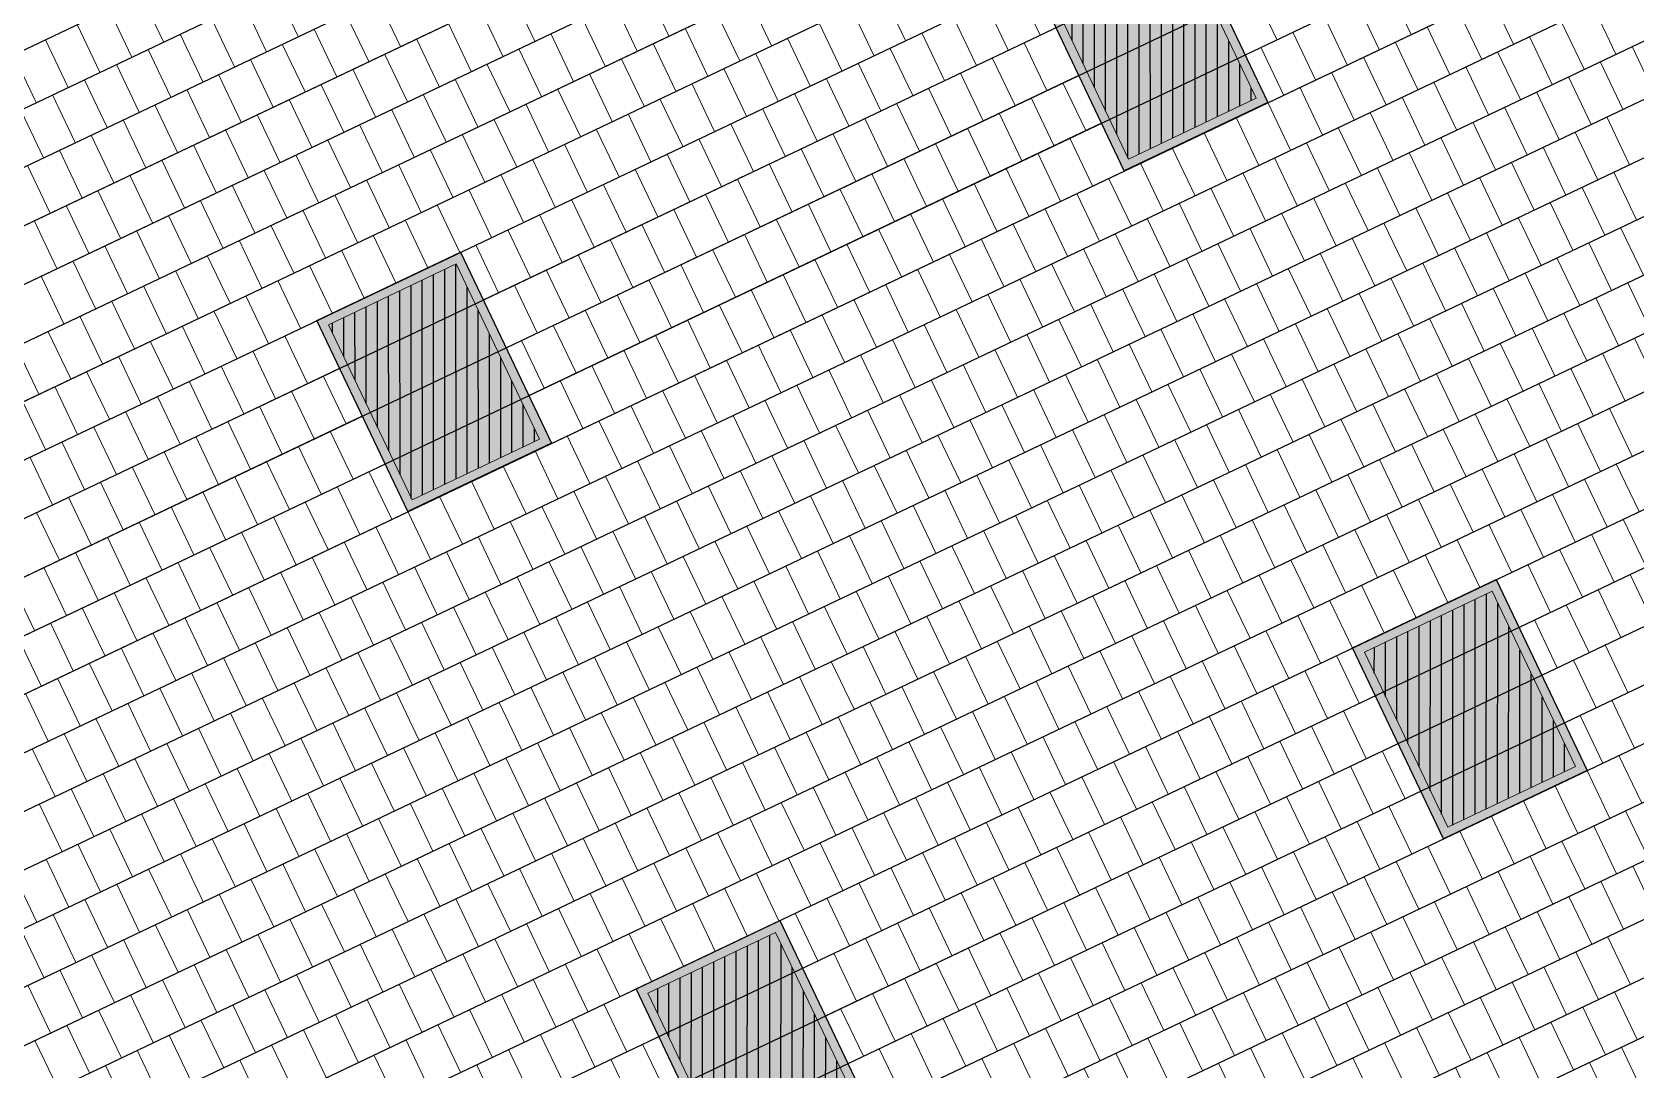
# Model space of a CAD drawing. Header units: metres. Extents: x 679599 to 680028, y 2748524 to 2748840.
# Drawn here: x 679662.43 to 679680.61, y 2748541.03 to 2748552.81 of the extents above; entities that cross this region are included whole.
import ezdxf

# ---------------------------------------------------------------- set-up
doc = ezdxf.new("R2010")
doc.units = ezdxf.units.M
doc.header["$LTSCALE"] = 5
doc.layers.add('00-AUX', color=2, linetype='Continuous', plot=False)
doc.layers.add('00-AUX Tree Pit', color=2, linetype='Continuous', plot=False)
doc.layers.add('02-L-B-Curb', color=11, linetype='Continuous', lineweight=5, plot=False)
doc.layers.add('02-L-Joints-Paviment_07_Precast Concrete Blocks 60X40', color=7, linetype='Continuous', lineweight=5, true_color=0x999999)
doc.layers.add('03-TR-Pavement_07_Precast Concrete Blocks 60X40', color=7, linetype='Continuous', lineweight=5, true_color=0x999999)
doc.layers.add('03-TR-Tree Pit_Green', color=46, linetype='Continuous')
doc.layers.add('03-TR-Tree Pit_White', color=7, linetype='Continuous', true_color=0xfcfcfc)
doc.layers.add('04-BK-Tree Pit', color=6, linetype='Continuous', lineweight=5)

# ---------------------------------------------------------------- blocks, each defined once
blk = doc.blocks.new('ALCORQUE RECTANGULAR')
at = {"layer": '03-TR-Tree Pit_Green', "ltscale": 0.3}
h = blk.add_hatch(dxfattribs=at)
h.set_pattern_fill('ANSI31', color=256, scale=0.04, angle=-45)
h.set_pattern_definition([(360, (-2068898.16958, 3428624.0145), (3e-17, 0.127), [])])
h.paths.add_polyline_path([(679903.391, 2748647.421), (679902.702, 2748648.869), (679904.689, 2748649.814), (679905.377, 2748648.367)])
at = {"layer": '03-TR-Tree Pit_White'}
h = blk.add_hatch(color=256, dxfattribs=at)
h.dxf.hatch_style = 1
h.paths.add_polyline_path([(679903.344, 2748647.288), (679902.569, 2748648.916), (679904.736, 2748649.947), (679905.511, 2748648.319)])
at = {"layer": '02-L-B-Curb'}
blk.add_lwpolyline([(679903.344, 2748647.288), (679902.569, 2748648.916), (679904.736, 2748649.947), (679905.511, 2748648.319)], close=True, dxfattribs=at)
at = {"layer": '02-L-B-Curb', "color": 6}
blk.add_lwpolyline([(679903.391, 2748647.421), (679902.702, 2748648.868), (679904.689, 2748649.814), (679905.378, 2748648.366)], close=True, dxfattribs=at)

msp = doc.modelspace()

# ---------------------------------------------------------------- linework, layer by layer
at = {"layer": '00-AUX'}
for points in [[(679656.259, 2748549.712), (679677.736, 2748559.932)], [(679656.335, 2748549.084), (679678.056, 2748559.42)], [(679656.779, 2748548.629), (679678.376, 2748558.906)], [(679656.855, 2748548.001), (679678.695, 2748558.394)], [(679657.293, 2748547.546), (679679.013, 2748557.882)], [(679657.37, 2748546.918), (679679.333, 2748557.37)], [(679657.81, 2748546.463), (679679.652, 2748556.857)], [(679657.887, 2748545.835), (679679.971, 2748556.344)], [(679658.327, 2748545.381), (679680.29, 2748555.832)], [(679658.404, 2748544.752), (679680.609, 2748555.319)], [(679658.844, 2748544.298), (679680.929, 2748554.807)], [(679658.921, 2748543.67), (679681.248, 2748554.294)], [(679659.362, 2748543.215), (679681.567, 2748553.782)], [(679659.438, 2748542.587), (679681.886, 2748553.269)], [(679659.879, 2748542.132), (679682.205, 2748552.756)], [(679659.955, 2748541.504), (679682.525, 2748552.244)], [(679660.396, 2748541.049), (679682.844, 2748551.731)], [(679660.472, 2748540.421), (679683.163, 2748551.219)], [(679660.913, 2748539.966), (679683.482, 2748550.706)], [(679660.989, 2748539.338), (679683.801, 2748550.194)], [(679661.43, 2748538.883), (679684.121, 2748549.681)], [(679661.507, 2748538.255), (679684.44, 2748549.168)], [(679661.947, 2748537.801), (679684.759, 2748548.656)], [(679662.024, 2748537.172), (679685.078, 2748548.143)], [(679662.464, 2748536.718), (679685.399, 2748547.631)], [(679662.541, 2748536.09), (679685.717, 2748547.118)], [(679662.981, 2748535.635), (679685.916, 2748546.549)], [(679663.058, 2748535.007), (679686.355, 2748546.093)], [(679663.499, 2748534.552), (679686.433, 2748545.466)], [(679663.575, 2748533.924), (679686.872, 2748545.01)], [(679664.016, 2748533.469), (679686.951, 2748544.383)]]:
    msp.add_lwpolyline(points, dxfattribs=at)
at = {"layer": '00-AUX Tree Pit'}
for points in [[(679676.442, 2748552.007), (679674.813, 2748551.232), (679673.782, 2748553.399), (679675.41, 2748554.174)], [(679668.317, 2748548.141), (679666.689, 2748547.366), (679665.657, 2748549.533), (679667.286, 2748550.308)], [(679680.061, 2748544.427), (679678.433, 2748543.652), (679677.402, 2748545.819), (679679.03, 2748546.594)], [(679671.938, 2748540.558), (679670.31, 2748539.783), (679669.279, 2748541.95), (679670.907, 2748542.725)]]:
    msp.add_lwpolyline(points, close=True, dxfattribs=at)
at = {"layer": '02-L-Joints-Paviment_07_Precast Concrete Blocks 60X40'}
for points in [[(679663.92, 2748552.693), (679663.662, 2748553.235)], [(679665.447, 2748552.754), (679665.19, 2748553.296)], [(679666.607, 2748552.642), (679666.35, 2748553.183)], [(679668.129, 2748552.703), (679667.871, 2748553.244)], [(679669.65, 2748552.762), (679669.392, 2748553.304)], [(679670.813, 2748552.651), (679670.555, 2748553.193)], [(679672.334, 2748552.71), (679672.076, 2748553.252)], [(679673.858, 2748552.771), (679673.601, 2748553.313)], [(679676.543, 2748552.72), (679676.285, 2748553.261)], [(679678.064, 2748552.779), (679677.806, 2748553.321)], [(679679.227, 2748552.668), (679678.969, 2748553.21)], [(679663.559, 2748552.521), (679663.301, 2748553.063)], [(679665.086, 2748552.582), (679664.828, 2748553.124)], [(679666.246, 2748552.47), (679665.988, 2748553.012)], [(679667.768, 2748552.531), (679667.51, 2748553.072)], [(679669.289, 2748552.59), (679669.031, 2748553.132)], [(679670.452, 2748552.479), (679670.194, 2748553.021)], [(679671.973, 2748552.538), (679671.715, 2748553.08)], [(679673.497, 2748552.599), (679673.239, 2748553.141)], [(679677.703, 2748552.607), (679677.445, 2748553.149)], [(679678.866, 2748552.496), (679678.608, 2748553.038)], [(679680.387, 2748552.556), (679680.129, 2748553.097)], [(679663.198, 2748552.35), (679662.94, 2748552.891)], [(679664.725, 2748552.41), (679664.467, 2748552.952)], [(679665.885, 2748552.298), (679665.627, 2748552.84)], [(679667.406, 2748552.359), (679667.149, 2748552.901)], [(679668.928, 2748552.418), (679668.67, 2748552.96)], [(679670.091, 2748552.307), (679669.833, 2748552.849)], [(679671.612, 2748552.367), (679671.354, 2748552.908)], [(679673.136, 2748552.427), (679672.878, 2748552.969)], [(679676.98, 2748552.263), (679676.723, 2748552.805)], [(679677.342, 2748552.435), (679677.084, 2748552.977)], [(679678.505, 2748552.324), (679678.247, 2748552.866)], [(679680.026, 2748552.384), (679679.768, 2748552.925)], [(679662.837, 2748552.178), (679662.579, 2748552.719)], [(679664.364, 2748552.239), (679664.106, 2748552.78)], [(679665.524, 2748552.126), (679665.266, 2748552.668)], [(679667.045, 2748552.187), (679666.787, 2748552.729)], [(679668.566, 2748552.246), (679668.309, 2748552.788)], [(679669.729, 2748552.135), (679669.472, 2748552.677)], [(679671.251, 2748552.195), (679670.993, 2748552.737)], [(679672.414, 2748552.084), (679672.156, 2748552.626)], [(679672.775, 2748552.256), (679672.517, 2748552.797)], [(679673.935, 2748552.143), (679673.677, 2748552.685)], [(679676.619, 2748552.092), (679676.361, 2748552.633)], [(679678.143, 2748552.152), (679677.886, 2748552.694)], [(679679.665, 2748552.212), (679679.407, 2748552.754)], [(679680.828, 2748552.101), (679680.57, 2748552.643)], [(679662.476, 2748552.006), (679662.218, 2748552.548)], [(679664.003, 2748552.067), (679663.745, 2748552.608)], [(679665.163, 2748551.954), (679664.905, 2748552.496)], [(679666.684, 2748552.015), (679666.426, 2748552.557)], [(679667.844, 2748551.903), (679667.586, 2748552.444)], [(679668.205, 2748552.074), (679667.947, 2748552.616)], [(679669.368, 2748551.963), (679669.11, 2748552.505)], [(679670.89, 2748552.023), (679670.632, 2748552.565)], [(679672.053, 2748551.912), (679671.795, 2748552.454)], [(679673.574, 2748551.971), (679673.316, 2748552.513)], [(679677.782, 2748551.981), (679677.524, 2748552.522)], [(679679.304, 2748552.04), (679679.046, 2748552.582)], [(679680.467, 2748551.929), (679680.209, 2748552.471)], [(679663.28, 2748551.723), (679663.022, 2748552.265)], [(679663.641, 2748551.895), (679663.384, 2748552.437)], [(679664.801, 2748551.782), (679664.544, 2748552.324)], [(679666.323, 2748551.843), (679666.065, 2748552.385)], [(679667.483, 2748551.731), (679667.225, 2748552.272)], [(679669.007, 2748551.792), (679668.749, 2748552.333)], [(679670.528, 2748551.851), (679670.271, 2748552.393)], [(679671.691, 2748551.74), (679671.434, 2748552.282)], [(679673.213, 2748551.799), (679672.955, 2748552.341)], [(679677.421, 2748551.809), (679677.163, 2748552.35)], [(679678.942, 2748551.868), (679678.685, 2748552.41)], [(679680.105, 2748551.757), (679679.848, 2748552.299)], [(679662.919, 2748551.551), (679662.661, 2748552.093)], [(679664.44, 2748551.61), (679664.182, 2748552.152)], [(679665.962, 2748551.671), (679665.704, 2748552.213)], [(679667.122, 2748551.559), (679666.864, 2748552.101)], [(679668.646, 2748551.62), (679668.388, 2748552.161)], [(679670.167, 2748551.679), (679669.909, 2748552.221)], [(679671.33, 2748551.568), (679671.072, 2748552.11)], [(679672.851, 2748551.628), (679672.594, 2748552.169)], [(679674.376, 2748551.688), (679674.118, 2748552.23)], [(679677.06, 2748551.637), (679676.802, 2748552.179)], [(679678.581, 2748551.696), (679678.323, 2748552.238)], [(679679.744, 2748551.585), (679679.486, 2748552.127)], [(679662.558, 2748551.379), (679662.3, 2748551.921)], [(679664.079, 2748551.439), (679663.821, 2748551.98)], [(679665.6, 2748551.499), (679665.343, 2748552.041)], [(679666.76, 2748551.387), (679666.503, 2748551.929)], [(679668.285, 2748551.448), (679668.027, 2748551.99)], [(679669.806, 2748551.507), (679669.548, 2748552.049)], [(679670.969, 2748551.396), (679670.711, 2748551.938)], [(679672.49, 2748551.456), (679672.232, 2748551.997)], [(679674.014, 2748551.517), (679673.757, 2748552.058)], [(679676.699, 2748551.465), (679676.441, 2748552.007)], [(679677.859, 2748551.352), (679677.601, 2748551.894)], [(679678.22, 2748551.524), (679677.962, 2748552.066)], [(679679.383, 2748551.413), (679679.125, 2748551.955)], [(679663.718, 2748551.267), (679663.46, 2748551.808)], [(679665.239, 2748551.328), (679664.981, 2748551.869)], [(679666.399, 2748551.215), (679666.141, 2748551.757)], [(679667.924, 2748551.276), (679667.666, 2748551.818)], [(679669.445, 2748551.335), (679669.187, 2748551.877)], [(679670.608, 2748551.224), (679670.35, 2748551.766)], [(679672.129, 2748551.284), (679671.871, 2748551.826)], [(679673.292, 2748551.173), (679673.034, 2748551.715)], [(679673.653, 2748551.345), (679673.395, 2748551.886)], [(679676.338, 2748551.293), (679676.08, 2748551.835)], [(679677.498, 2748551.181), (679677.24, 2748551.722)], [(679679.022, 2748551.241), (679678.764, 2748551.783)], [(679680.543, 2748551.301), (679680.285, 2748551.843)], [(679663.357, 2748551.095), (679663.099, 2748551.637)], [(679664.878, 2748551.156), (679664.62, 2748551.697)], [(679666.038, 2748551.043), (679665.78, 2748551.585)], [(679667.562, 2748551.104), (679667.305, 2748551.646)], [(679668.722, 2748550.992), (679668.465, 2748551.533)], [(679669.084, 2748551.163), (679668.826, 2748551.705)], [(679670.247, 2748551.052), (679669.989, 2748551.594)], [(679671.768, 2748551.112), (679671.51, 2748551.654)], [(679672.931, 2748551.001), (679672.673, 2748551.543)], [(679674.452, 2748551.06), (679674.194, 2748551.602)], [(679675.976, 2748551.121), (679675.719, 2748551.663)], [(679677.136, 2748551.009), (679676.879, 2748551.55)], [(679678.661, 2748551.07), (679678.403, 2748551.611)], [(679680.182, 2748551.129), (679679.924, 2748551.671)], [(679662.995, 2748550.923), (679662.738, 2748551.465)], [(679664.156, 2748550.812), (679663.898, 2748551.354)], [(679664.517, 2748550.984), (679664.259, 2748551.526)], [(679665.677, 2748550.871), (679665.419, 2748551.413)], [(679667.201, 2748550.932), (679666.943, 2748551.474)], [(679668.361, 2748550.82), (679668.103, 2748551.362)], [(679669.885, 2748550.881), (679669.628, 2748551.422)], [(679671.407, 2748550.94), (679671.149, 2748551.482)], [(679672.57, 2748550.829), (679672.312, 2748551.371)], [(679674.091, 2748550.888), (679673.833, 2748551.43)], [(679675.615, 2748550.949), (679675.357, 2748551.491)], [(679676.775, 2748550.837), (679676.517, 2748551.379)], [(679678.299, 2748550.898), (679678.042, 2748551.439)], [(679679.821, 2748550.957), (679679.563, 2748551.499)], [(679662.634, 2748550.751), (679662.376, 2748551.293)], [(679663.794, 2748550.64), (679663.537, 2748551.182)], [(679665.316, 2748550.699), (679665.058, 2748551.241)], [(679666.84, 2748550.76), (679666.582, 2748551.302)], [(679668, 2748550.648), (679667.742, 2748551.19)], [(679669.524, 2748550.709), (679669.266, 2748551.25)], [(679671.045, 2748550.768), (679670.788, 2748551.31)], [(679672.208, 2748550.657), (679671.951, 2748551.199)], [(679673.73, 2748550.717), (679673.472, 2748551.258)], [(679675.254, 2748550.777), (679674.996, 2748551.319)], [(679676.414, 2748550.665), (679676.156, 2748551.207)], [(679677.938, 2748550.726), (679677.68, 2748551.268)], [(679679.459, 2748550.785), (679679.202, 2748551.327)], [(679680.622, 2748550.674), (679680.365, 2748551.216)], [(679663.433, 2748550.468), (679663.175, 2748551.01)], [(679664.955, 2748550.528), (679664.697, 2748551.069)], [(679666.479, 2748550.588), (679666.221, 2748551.13)], [(679667.639, 2748550.476), (679667.381, 2748551.018)], [(679669.163, 2748550.537), (679668.905, 2748551.079)], [(679670.684, 2748550.596), (679670.426, 2748551.138)], [(679671.847, 2748550.485), (679671.589, 2748551.027)], [(679673.369, 2748550.545), (679673.111, 2748551.086)], [(679674.893, 2748550.606), (679674.635, 2748551.147)], [(679676.053, 2748550.493), (679675.795, 2748551.035)], [(679677.577, 2748550.554), (679677.319, 2748551.096)], [(679679.098, 2748550.613), (679678.84, 2748551.155)], [(679680.261, 2748550.502), (679680.003, 2748551.044)], [(679663.072, 2748550.296), (679662.814, 2748550.838)], [(679664.593, 2748550.356), (679664.336, 2748550.897)], [(679666.118, 2748550.417), (679665.86, 2748550.958)], [(679667.278, 2748550.304), (679667.02, 2748550.846)], [(679668.802, 2748550.365), (679668.544, 2748550.907)], [(679670.323, 2748550.424), (679670.065, 2748550.966)], [(679671.486, 2748550.313), (679671.228, 2748550.855)], [(679673.007, 2748550.373), (679672.75, 2748550.915)], [(679674.17, 2748550.262), (679673.913, 2748550.804)], [(679674.532, 2748550.434), (679674.274, 2748550.975)], [(679675.692, 2748550.321), (679675.434, 2748550.863)], [(679677.216, 2748550.382), (679676.958, 2748550.924)], [(679678.376, 2748550.27), (679678.118, 2748550.811)], [(679678.737, 2748550.441), (679678.479, 2748550.983)], [(679679.9, 2748550.33), (679679.642, 2748550.872)], [(679662.711, 2748550.124), (679662.453, 2748550.666)], [(679664.232, 2748550.184), (679663.974, 2748550.726)], [(679665.756, 2748550.245), (679665.499, 2748550.786)], [(679666.916, 2748550.132), (679666.659, 2748550.674)], [(679668.441, 2748550.193), (679668.183, 2748550.735)], [(679669.601, 2748550.081), (679669.343, 2748550.622)], [(679669.962, 2748550.252), (679669.704, 2748550.794)], [(679671.125, 2748550.141), (679670.867, 2748550.683)], [(679672.646, 2748550.201), (679672.388, 2748550.743)], [(679673.809, 2748550.09), (679673.551, 2748550.632)], [(679675.33, 2748550.149), (679675.073, 2748550.691)], [(679676.855, 2748550.21), (679676.597, 2748550.752)], [(679678.015, 2748550.098), (679677.757, 2748550.639)], [(679679.539, 2748550.159), (679679.281, 2748550.7)], [(679663.871, 2748550.012), (679663.613, 2748550.554)], [(679665.034, 2748549.901), (679664.776, 2748550.443)], [(679665.395, 2748550.073), (679665.137, 2748550.615)], [(679666.555, 2748549.96), (679666.297, 2748550.502)], [(679668.079, 2748550.021), (679667.822, 2748550.563)], [(679669.239, 2748549.909), (679668.982, 2748550.451)], [(679670.764, 2748549.97), (679670.506, 2748550.511)], [(679672.285, 2748550.029), (679672.027, 2748550.571)], [(679673.448, 2748549.918), (679673.19, 2748550.46)], [(679674.969, 2748549.977), (679674.711, 2748550.519)], [(679676.493, 2748550.038), (679676.236, 2748550.58)], [(679677.653, 2748549.926), (679677.396, 2748550.468)], [(679679.178, 2748549.987), (679678.92, 2748550.528)], [(679680.699, 2748550.046), (679680.441, 2748550.588)], [(679663.51, 2748549.84), (679663.252, 2748550.382)], [(679664.673, 2748549.729), (679664.415, 2748550.271)], [(679666.194, 2748549.788), (679665.936, 2748550.33)], [(679667.718, 2748549.849), (679667.46, 2748550.391)], [(679668.878, 2748549.737), (679668.62, 2748550.279)], [(679670.403, 2748549.798), (679670.145, 2748550.34)], [(679671.924, 2748549.857), (679671.666, 2748550.399)], [(679673.087, 2748549.746), (679672.829, 2748550.288)], [(679674.608, 2748549.806), (679674.35, 2748550.347)], [(679676.132, 2748549.866), (679675.874, 2748550.408)], [(679677.292, 2748549.754), (679677.034, 2748550.296)], [(679678.817, 2748549.815), (679678.559, 2748550.357)], [(679680.338, 2748549.874), (679680.08, 2748550.416)], [(679663.149, 2748549.668), (679662.891, 2748550.21)], [(679664.312, 2748549.557), (679664.054, 2748550.099)], [(679665.833, 2748549.617), (679665.575, 2748550.158)], [(679668.517, 2748549.565), (679668.259, 2748550.107)], [(679670.041, 2748549.626), (679669.784, 2748550.168)], [(679671.563, 2748549.685), (679671.305, 2748550.227)], [(679672.726, 2748549.574), (679672.468, 2748550.116)], [(679674.247, 2748549.634), (679673.989, 2748550.175)], [(679675.771, 2748549.695), (679675.513, 2748550.236)], [(679676.931, 2748549.582), (679676.673, 2748550.124)], [(679678.455, 2748549.643), (679678.198, 2748550.185)], [(679679.977, 2748549.702), (679679.719, 2748550.244)], [(679662.787, 2748549.496), (679662.53, 2748550.038)], [(679663.95, 2748549.385), (679663.693, 2748549.927)], [(679665.472, 2748549.445), (679665.214, 2748549.986)], [(679668.156, 2748549.393), (679667.898, 2748549.935)], [(679669.68, 2748549.454), (679669.422, 2748549.996)], [(679671.201, 2748549.513), (679670.944, 2748550.055)], [(679672.364, 2748549.402), (679672.107, 2748549.944)], [(679673.886, 2748549.462), (679673.628, 2748550.004)], [(679675.41, 2748549.523), (679675.152, 2748550.064)], [(679676.57, 2748549.41), (679676.312, 2748549.952)], [(679678.094, 2748549.471), (679677.836, 2748550.013)], [(679679.254, 2748549.359), (679678.996, 2748549.9)], [(679679.615, 2748549.53), (679679.358, 2748550.072)], [(679680.778, 2748549.419), (679680.521, 2748549.961)], [(679663.589, 2748549.213), (679663.331, 2748549.755)], [(679665.11, 2748549.273), (679664.853, 2748549.815)], [(679669.319, 2748549.282), (679669.061, 2748549.824)], [(679670.479, 2748549.17), (679670.221, 2748549.711)], [(679670.84, 2748549.342), (679670.582, 2748549.883)], [(679672.003, 2748549.231), (679671.745, 2748549.772)], [(679673.524, 2748549.29), (679673.267, 2748549.832)], [(679674.687, 2748549.179), (679674.43, 2748549.721)], [(679675.049, 2748549.351), (679674.791, 2748549.893)], [(679676.209, 2748549.238), (679675.951, 2748549.78)], [(679677.733, 2748549.299), (679677.475, 2748549.841)], [(679678.893, 2748549.187), (679678.635, 2748549.729)], [(679680.417, 2748549.248), (679680.159, 2748549.789)], [(679663.228, 2748549.042), (679662.97, 2748549.583)], [(679664.749, 2748549.101), (679664.491, 2748549.643)], [(679668.958, 2748549.11), (679668.7, 2748549.652)], [(679670.118, 2748548.998), (679669.86, 2748549.54)], [(679671.642, 2748549.059), (679671.384, 2748549.6)], [(679673.163, 2748549.118), (679672.905, 2748549.66)], [(679674.326, 2748549.007), (679674.068, 2748549.549)], [(679675.848, 2748549.066), (679675.59, 2748549.608)], [(679677.372, 2748549.127), (679677.114, 2748549.669)], [(679678.532, 2748549.015), (679678.274, 2748549.557)], [(679680.056, 2748549.076), (679679.798, 2748549.617)], [(679662.867, 2748548.87), (679662.609, 2748549.411)], [(679664.388, 2748548.929), (679664.13, 2748549.471)], [(679665.551, 2748548.818), (679665.293, 2748549.36)], [(679668.597, 2748548.938), (679668.339, 2748549.48)], [(679669.757, 2748548.826), (679669.499, 2748549.368)], [(679671.281, 2748548.887), (679671.023, 2748549.429)], [(679672.802, 2748548.946), (679672.544, 2748549.488)], [(679673.965, 2748548.835), (679673.707, 2748549.377)], [(679675.486, 2748548.895), (679675.229, 2748549.436)], [(679677.011, 2748548.955), (679676.753, 2748549.497)], [(679678.171, 2748548.843), (679677.913, 2748549.385)], [(679679.695, 2748548.904), (679679.437, 2748549.446)], [(679662.506, 2748548.698), (679662.248, 2748549.24)], [(679664.027, 2748548.757), (679663.769, 2748549.299)], [(679665.19, 2748548.646), (679664.932, 2748549.188)], [(679668.235, 2748548.766), (679667.978, 2748549.308)], [(679669.395, 2748548.654), (679669.138, 2748549.196)], [(679670.92, 2748548.715), (679670.662, 2748549.257)], [(679672.441, 2748548.774), (679672.183, 2748549.316)], [(679673.604, 2748548.663), (679673.346, 2748549.205)], [(679675.125, 2748548.723), (679674.867, 2748549.264)], [(679676.649, 2748548.784), (679676.392, 2748549.325)], [(679677.809, 2748548.671), (679677.552, 2748549.213)], [(679679.334, 2748548.732), (679679.076, 2748549.274)], [(679680.855, 2748548.791), (679680.597, 2748549.333)], [(679663.666, 2748548.585), (679663.408, 2748549.127)], [(679664.829, 2748548.474), (679664.571, 2748549.016)], [(679669.034, 2748548.482), (679668.776, 2748549.024)], [(679670.558, 2748548.543), (679670.301, 2748549.085)], [(679672.08, 2748548.602), (679671.822, 2748549.144)], [(679673.243, 2748548.491), (679672.985, 2748549.033)], [(679674.764, 2748548.551), (679674.506, 2748549.093)], [(679676.288, 2748548.612), (679676.03, 2748549.153)], [(679677.448, 2748548.499), (679677.19, 2748549.041)], [(679678.972, 2748548.56), (679678.715, 2748549.102)], [(679680.132, 2748548.448), (679679.875, 2748548.989)], [(679680.494, 2748548.619), (679680.236, 2748549.161)], [(679663.305, 2748548.413), (679663.047, 2748548.955)], [(679664.468, 2748548.302), (679664.21, 2748548.844)], [(679665.989, 2748548.362), (679665.731, 2748548.904)], [(679668.673, 2748548.31), (679668.415, 2748548.852)], [(679670.197, 2748548.371), (679669.939, 2748548.913)], [(679671.719, 2748548.431), (679671.461, 2748548.972)], [(679672.882, 2748548.32), (679672.624, 2748548.861)], [(679674.403, 2748548.379), (679674.145, 2748548.921)], [(679675.566, 2748548.268), (679675.308, 2748548.81)], [(679675.927, 2748548.44), (679675.669, 2748548.982)], [(679677.087, 2748548.327), (679676.829, 2748548.869)], [(679678.611, 2748548.388), (679678.353, 2748548.93)], [(679679.771, 2748548.276), (679679.513, 2748548.818)], [(679662.943, 2748548.242), (679662.686, 2748548.783)], [(679664.106, 2748548.131), (679663.849, 2748548.672)], [(679665.628, 2748548.19), (679665.37, 2748548.732)], [(679669.836, 2748548.199), (679669.578, 2748548.741)], [(679670.996, 2748548.087), (679670.738, 2748548.629)], [(679671.357, 2748548.259), (679671.1, 2748548.8)], [(679672.52, 2748548.148), (679672.263, 2748548.689)], [(679674.042, 2748548.207), (679673.784, 2748548.749)], [(679675.205, 2748548.096), (679674.947, 2748548.638)], [(679676.726, 2748548.155), (679676.468, 2748548.697)], [(679678.25, 2748548.216), (679677.992, 2748548.758)], [(679679.41, 2748548.104), (679679.152, 2748548.646)], [(679662.582, 2748548.07), (679662.324, 2748548.611)], [(679663.745, 2748547.959), (679663.487, 2748548.5)], [(679665.266, 2748548.018), (679665.009, 2748548.56)], [(679669.475, 2748548.027), (679669.217, 2748548.569)], [(679670.635, 2748547.915), (679670.377, 2748548.457)], [(679672.159, 2748547.976), (679671.901, 2748548.518)], [(679673.68, 2748548.035), (679673.423, 2748548.577)], [(679674.843, 2748547.924), (679674.586, 2748548.466)], [(679676.365, 2748547.984), (679676.107, 2748548.525)], [(679677.889, 2748548.044), (679677.631, 2748548.586)], [(679679.049, 2748547.932), (679678.791, 2748548.474)], [(679680.573, 2748547.993), (679680.315, 2748548.535)], [(679663.384, 2748547.787), (679663.126, 2748548.329)], [(679664.905, 2748547.846), (679664.647, 2748548.388)], [(679666.068, 2748547.735), (679665.81, 2748548.277)], [(679669.114, 2748547.855), (679668.856, 2748548.397)], [(679670.274, 2748547.743), (679670.016, 2748548.285)], [(679671.798, 2748547.804), (679671.54, 2748548.346)], [(679673.319, 2748547.863), (679673.061, 2748548.405)], [(679674.482, 2748547.752), (679674.224, 2748548.294)], [(679676.003, 2748547.812), (679675.746, 2748548.353)], [(679677.528, 2748547.873), (679677.27, 2748548.414)], [(679678.688, 2748547.76), (679678.43, 2748548.302)], [(679680.212, 2748547.821), (679679.954, 2748548.363)], [(679663.023, 2748547.615), (679662.765, 2748548.157)], [(679664.544, 2748547.674), (679664.286, 2748548.216)], [(679665.707, 2748547.563), (679665.449, 2748548.105)], [(679668.753, 2748547.684), (679668.495, 2748548.225)], [(679669.913, 2748547.571), (679669.655, 2748548.113)], [(679671.437, 2748547.632), (679671.179, 2748548.174)], [(679672.958, 2748547.691), (679672.7, 2748548.233)], [(679674.121, 2748547.58), (679673.863, 2748548.122)], [(679675.642, 2748547.64), (679675.384, 2748548.182)], [(679677.167, 2748547.701), (679676.909, 2748548.242)], [(679678.327, 2748547.588), (679678.069, 2748548.13)], [(679679.851, 2748547.649), (679679.593, 2748548.191)], [(679662.662, 2748547.443), (679662.404, 2748547.985)], [(679664.183, 2748547.502), (679663.925, 2748548.044)], [(679665.346, 2748547.391), (679665.088, 2748547.933)], [(679668.391, 2748547.512), (679668.134, 2748548.054)], [(679669.551, 2748547.399), (679669.294, 2748547.941)], [(679671.076, 2748547.46), (679670.818, 2748548.002)], [(679672.597, 2748547.52), (679672.339, 2748548.061)], [(679673.76, 2748547.409), (679673.502, 2748547.95)], [(679675.281, 2748547.468), (679675.023, 2748548.01)], [(679676.444, 2748547.357), (679676.186, 2748547.899)], [(679676.805, 2748547.529), (679676.547, 2748548.071)], [(679677.965, 2748547.416), (679677.708, 2748547.958)], [(679679.49, 2748547.477), (679679.232, 2748548.019)], [(679680.65, 2748547.365), (679680.392, 2748547.907)], [(679663.822, 2748547.331), (679663.564, 2748547.872)], [(679664.985, 2748547.22), (679664.727, 2748547.761)], [(679666.506, 2748547.279), (679666.248, 2748547.821)], [(679668.03, 2748547.34), (679667.772, 2748547.882)], [(679669.19, 2748547.227), (679668.932, 2748547.769)], [(679670.714, 2748547.288), (679670.457, 2748547.83)], [(679671.874, 2748547.176), (679671.617, 2748547.718)], [(679672.236, 2748547.348), (679671.978, 2748547.889)], [(679673.399, 2748547.237), (679673.141, 2748547.778)], [(679674.92, 2748547.296), (679674.662, 2748547.838)], [(679676.083, 2748547.185), (679675.825, 2748547.727)], [(679677.604, 2748547.244), (679677.346, 2748547.786)], [(679679.128, 2748547.305), (679678.871, 2748547.847)], [(679680.288, 2748547.193), (679680.031, 2748547.735)], [(679663.46, 2748547.159), (679663.203, 2748547.701)], [(679664.623, 2748547.048), (679664.366, 2748547.589)], [(679666.145, 2748547.107), (679665.887, 2748547.649)], [(679667.308, 2748546.996), (679667.05, 2748547.538)], [(679667.669, 2748547.168), (679667.411, 2748547.71)], [(679668.829, 2748547.056), (679668.571, 2748547.597)], [(679670.353, 2748547.116), (679670.095, 2748547.658)], [(679671.513, 2748547.004), (679671.255, 2748547.546)], [(679673.037, 2748547.065), (679672.78, 2748547.607)], [(679674.559, 2748547.124), (679674.301, 2748547.666)], [(679675.722, 2748547.013), (679675.464, 2748547.555)], [(679677.243, 2748547.073), (679676.985, 2748547.614)], [(679678.767, 2748547.133), (679678.509, 2748547.675)], [(679679.927, 2748547.021), (679679.669, 2748547.563)], [(679662.738, 2748546.815), (679662.48, 2748547.357)], [(679663.099, 2748546.987), (679662.841, 2748547.529)], [(679664.262, 2748546.876), (679664.004, 2748547.418)], [(679665.784, 2748546.935), (679665.526, 2748547.477)], [(679666.947, 2748546.824), (679666.689, 2748547.366)], [(679668.468, 2748546.884), (679668.21, 2748547.425)], [(679669.992, 2748546.945), (679669.734, 2748547.486)], [(679671.152, 2748546.832), (679670.894, 2748547.374)], [(679672.676, 2748546.893), (679672.418, 2748547.435)], [(679674.198, 2748546.952), (679673.94, 2748547.494)], [(679675.361, 2748546.841), (679675.103, 2748547.383)], [(679676.882, 2748546.901), (679676.624, 2748547.443)], [(679678.406, 2748546.962), (679678.148, 2748547.503)], [(679679.566, 2748546.849), (679679.308, 2748547.391)], [(679663.901, 2748546.704), (679663.643, 2748547.246)], [(679665.422, 2748546.763), (679665.165, 2748547.305)], [(679666.585, 2748546.652), (679666.328, 2748547.194)], [(679668.107, 2748546.712), (679667.849, 2748547.254)], [(679669.631, 2748546.773), (679669.373, 2748547.314)], [(679670.791, 2748546.66), (679670.533, 2748547.202)], [(679672.315, 2748546.721), (679672.057, 2748547.263)], [(679673.836, 2748546.78), (679673.579, 2748547.322)], [(679674.999, 2748546.669), (679674.742, 2748547.211)], [(679676.521, 2748546.729), (679676.263, 2748547.271)], [(679678.045, 2748546.79), (679677.787, 2748547.331)], [(679679.205, 2748546.677), (679678.947, 2748547.219)], [(679680.729, 2748546.738), (679680.471, 2748547.28)], [(679663.54, 2748546.532), (679663.282, 2748547.074)], [(679665.061, 2748546.591), (679664.803, 2748547.133)], [(679666.224, 2748546.48), (679665.966, 2748547.022)], [(679667.745, 2748546.54), (679667.488, 2748547.082)], [(679669.27, 2748546.601), (679669.012, 2748547.143)], [(679670.43, 2748546.488), (679670.172, 2748547.03)], [(679671.954, 2748546.549), (679671.696, 2748547.091)], [(679673.475, 2748546.609), (679673.217, 2748547.15)], [(679674.638, 2748546.498), (679674.38, 2748547.039)], [(679676.159, 2748546.557), (679675.902, 2748547.099)], [(679677.322, 2748546.446), (679677.065, 2748546.988)], [(679677.684, 2748546.618), (679677.426, 2748547.16)], [(679678.844, 2748546.505), (679678.586, 2748547.047)], [(679680.368, 2748546.566), (679680.11, 2748547.108)], [(679663.179, 2748546.36), (679662.921, 2748546.902)], [(679664.7, 2748546.42), (679664.442, 2748546.961)], [(679665.863, 2748546.309), (679665.605, 2748546.85)], [(679667.384, 2748546.368), (679667.126, 2748546.91)], [(679668.908, 2748546.429), (679668.651, 2748546.971)], [(679670.068, 2748546.316), (679669.811, 2748546.858)], [(679671.593, 2748546.377), (679671.335, 2748546.919)], [(679672.753, 2748546.265), (679672.495, 2748546.807)], [(679673.114, 2748546.437), (679672.856, 2748546.978)], [(679674.277, 2748546.326), (679674.019, 2748546.867)], [(679675.798, 2748546.385), (679675.54, 2748546.927)], [(679676.961, 2748546.274), (679676.703, 2748546.816)], [(679678.482, 2748546.333), (679678.225, 2748546.875)], [(679680.007, 2748546.394), (679679.749, 2748546.936)], [(679662.818, 2748546.188), (679662.56, 2748546.73)], [(679664.339, 2748546.248), (679664.081, 2748546.79)], [(679665.502, 2748546.137), (679665.244, 2748546.679)], [(679667.023, 2748546.196), (679666.765, 2748546.738)], [(679668.186, 2748546.085), (679667.928, 2748546.627)], [(679668.547, 2748546.257), (679668.289, 2748546.799)], [(679669.707, 2748546.145), (679669.449, 2748546.686)], [(679671.232, 2748546.205), (679670.974, 2748546.747)], [(679672.392, 2748546.093), (679672.134, 2748546.635)], [(679673.916, 2748546.154), (679673.658, 2748546.696)], [(679675.437, 2748546.213), (679675.179, 2748546.755)], [(679676.6, 2748546.102), (679676.342, 2748546.644)], [(679678.121, 2748546.162), (679677.863, 2748546.703)], [(679679.646, 2748546.222), (679679.388, 2748546.764)], [(679680.806, 2748546.11), (679680.548, 2748546.652)], [(679662.456, 2748546.016), (679662.199, 2748546.558)], [(679663.616, 2748545.904), (679663.359, 2748546.446)], [(679663.978, 2748546.076), (679663.72, 2748546.618)], [(679665.141, 2748545.965), (679664.883, 2748546.507)], [(679666.662, 2748546.024), (679666.404, 2748546.566)], [(679667.825, 2748545.913), (679667.567, 2748546.455)], [(679669.346, 2748545.973), (679669.088, 2748546.514)], [(679670.87, 2748546.034), (679670.613, 2748546.575)], [(679672.03, 2748545.921), (679671.773, 2748546.463)], [(679673.555, 2748545.982), (679673.297, 2748546.524)], [(679675.076, 2748546.041), (679674.818, 2748546.583)], [(679676.239, 2748545.93), (679675.981, 2748546.472)], [(679677.76, 2748545.99), (679677.502, 2748546.532)], [(679680.444, 2748545.938), (679680.187, 2748546.48)], [(679663.255, 2748545.732), (679662.997, 2748546.274)], [(679664.779, 2748545.793), (679664.522, 2748546.335)], [(679666.301, 2748545.852), (679666.043, 2748546.394)], [(679667.464, 2748545.741), (679667.206, 2748546.283)], [(679668.985, 2748545.801), (679668.727, 2748546.343)], [(679670.509, 2748545.862), (679670.251, 2748546.403)], [(679671.669, 2748545.749), (679671.411, 2748546.291)], [(679673.193, 2748545.81), (679672.936, 2748546.352)], [(679674.715, 2748545.869), (679674.457, 2748546.411)], [(679675.878, 2748545.758), (679675.62, 2748546.3)], [(679677.399, 2748545.818), (679677.141, 2748546.36)], [(679680.083, 2748545.766), (679679.825, 2748546.308)], [(679662.894, 2748545.56), (679662.636, 2748546.102)], [(679664.418, 2748545.621), (679664.16, 2748546.163)], [(679665.939, 2748545.681), (679665.682, 2748546.222)], [(679667.103, 2748545.569), (679666.845, 2748546.111)], [(679668.624, 2748545.629), (679668.366, 2748546.171)], [(679670.148, 2748545.69), (679669.89, 2748546.232)], [(679671.308, 2748545.577), (679671.05, 2748546.119)], [(679672.832, 2748545.638), (679672.574, 2748546.18)], [(679674.353, 2748545.698), (679674.096, 2748546.239)], [(679675.516, 2748545.587), (679675.259, 2748546.128)], [(679677.038, 2748545.646), (679676.78, 2748546.188)], [(679679.722, 2748545.594), (679679.464, 2748546.136)], [(679662.533, 2748545.388), (679662.275, 2748545.93)], [(679664.057, 2748545.449), (679663.799, 2748545.991)], [(679665.578, 2748545.509), (679665.32, 2748546.05)], [(679666.741, 2748545.398), (679666.483, 2748545.939)], [(679668.263, 2748545.457), (679668.005, 2748545.999)], [(679669.787, 2748545.518), (679669.529, 2748546.06)], [(679670.947, 2748545.405), (679670.689, 2748545.947)], [(679672.471, 2748545.466), (679672.213, 2748546.008)], [(679673.631, 2748545.354), (679673.373, 2748545.896)], [(679673.992, 2748545.526), (679673.734, 2748546.067)], [(679675.155, 2748545.415), (679674.897, 2748545.956)], [(679676.677, 2748545.474), (679676.419, 2748546.016)], [(679663.696, 2748545.277), (679663.438, 2748545.819)], [(679665.217, 2748545.337), (679664.959, 2748545.879)], [(679666.38, 2748545.226), (679666.122, 2748545.768)], [(679667.901, 2748545.285), (679667.644, 2748545.827)], [(679669.064, 2748545.174), (679668.807, 2748545.716)], [(679669.426, 2748545.346), (679669.168, 2748545.888)], [(679670.586, 2748545.234), (679670.328, 2748545.775)], [(679672.11, 2748545.294), (679671.852, 2748545.836)], [(679673.27, 2748545.182), (679673.012, 2748545.724)], [(679674.794, 2748545.243), (679674.536, 2748545.785)], [(679676.315, 2748545.302), (679676.058, 2748545.844)], [(679677.478, 2748545.191), (679677.221, 2748545.733)], [(679680.524, 2748545.312), (679680.266, 2748545.853)], [(679663.335, 2748545.105), (679663.077, 2748545.647)], [(679664.495, 2748544.993), (679664.237, 2748545.535)], [(679664.856, 2748545.165), (679664.598, 2748545.707)], [(679666.019, 2748545.054), (679665.761, 2748545.596)], [(679667.54, 2748545.113), (679667.282, 2748545.655)], [(679668.703, 2748545.002), (679668.445, 2748545.544)], [(679670.224, 2748545.062), (679669.967, 2748545.603)], [(679671.749, 2748545.123), (679671.491, 2748545.664)], [(679672.909, 2748545.01), (679672.651, 2748545.552)], [(679674.433, 2748545.071), (679674.175, 2748545.613)], [(679675.954, 2748545.13), (679675.696, 2748545.672)], [(679677.117, 2748545.019), (679676.859, 2748545.561)], [(679680.163, 2748545.14), (679679.905, 2748545.681)], [(679662.973, 2748544.934), (679662.716, 2748545.475)], [(679664.134, 2748544.821), (679663.876, 2748545.363)], [(679665.658, 2748544.882), (679665.4, 2748545.424)], [(679667.179, 2748544.941), (679666.921, 2748545.483)], [(679668.342, 2748544.83), (679668.084, 2748545.372)], [(679669.863, 2748544.89), (679669.605, 2748545.432)], [(679671.387, 2748544.951), (679671.13, 2748545.492)], [(679672.548, 2748544.838), (679672.29, 2748545.38)], [(679674.072, 2748544.899), (679673.814, 2748545.441)], [(679675.593, 2748544.958), (679675.335, 2748545.5)], [(679676.756, 2748544.847), (679676.498, 2748545.389)], [(679662.612, 2748544.762), (679662.354, 2748545.303)], [(679663.772, 2748544.649), (679663.515, 2748545.191)], [(679665.297, 2748544.71), (679665.039, 2748545.252)], [(679666.818, 2748544.77), (679666.56, 2748545.311)], [(679667.981, 2748544.659), (679667.723, 2748545.2)], [(679669.502, 2748544.718), (679669.244, 2748545.26)], [(679671.026, 2748544.779), (679670.768, 2748545.321)], [(679672.186, 2748544.666), (679671.928, 2748545.208)], [(679673.711, 2748544.727), (679673.453, 2748545.269)], [(679675.232, 2748544.787), (679674.974, 2748545.328)], [(679676.395, 2748544.676), (679676.137, 2748545.217)], [(679680.6, 2748544.683), (679680.343, 2748545.225)], [(679663.411, 2748544.477), (679663.153, 2748545.019)], [(679664.935, 2748544.538), (679664.678, 2748545.08)], [(679666.457, 2748544.598), (679666.199, 2748545.139)], [(679667.62, 2748544.487), (679667.362, 2748545.028)], [(679669.141, 2748544.546), (679668.883, 2748545.088)], [(679670.665, 2748544.607), (679670.407, 2748545.149)], [(679671.825, 2748544.494), (679671.567, 2748545.036)], [(679673.349, 2748544.555), (679673.092, 2748545.097)], [(679674.509, 2748544.443), (679674.252, 2748544.985)], [(679674.871, 2748544.615), (679674.613, 2748545.157)], [(679676.034, 2748544.504), (679675.776, 2748545.045)], [(679677.555, 2748544.563), (679677.297, 2748545.105)], [(679680.239, 2748544.512), (679679.981, 2748545.053)], [(679663.05, 2748544.305), (679662.792, 2748544.847)], [(679664.574, 2748544.366), (679664.316, 2748544.908)], [(679666.095, 2748544.426), (679665.838, 2748544.968)], [(679667.258, 2748544.315), (679667.001, 2748544.857)], [(679668.78, 2748544.374), (679668.522, 2748544.916)], [(679669.943, 2748544.263), (679669.685, 2748544.805)], [(679670.304, 2748544.435), (679670.046, 2748544.977)], [(679671.464, 2748544.323), (679671.206, 2748544.864)], [(679672.988, 2748544.383), (679672.73, 2748544.925)], [(679674.148, 2748544.271), (679673.89, 2748544.813)], [(679675.672, 2748544.332), (679675.415, 2748544.874)], [(679677.194, 2748544.391), (679676.936, 2748544.933)], [(679662.689, 2748544.134), (679662.431, 2748544.675)], [(679664.213, 2748544.194), (679663.955, 2748544.736)], [(679665.373, 2748544.082), (679665.115, 2748544.624)], [(679665.734, 2748544.254), (679665.476, 2748544.796)], [(679666.897, 2748544.143), (679666.639, 2748544.685)], [(679668.418, 2748544.202), (679668.161, 2748544.744)], [(679669.582, 2748544.091), (679669.324, 2748544.633)], [(679671.103, 2748544.151), (679670.845, 2748544.692)], [(679672.627, 2748544.212), (679672.369, 2748544.753)], [(679673.787, 2748544.099), (679673.529, 2748544.641)], [(679675.311, 2748544.16), (679675.053, 2748544.702)], [(679676.832, 2748544.219), (679676.575, 2748544.761)], [(679677.996, 2748544.108), (679677.738, 2748544.65)], [(679663.852, 2748544.023), (679663.594, 2748544.564)], [(679665.012, 2748543.91), (679664.754, 2748544.452)], [(679666.536, 2748543.971), (679666.278, 2748544.513)], [(679668.057, 2748544.03), (679667.799, 2748544.572)], [(679669.22, 2748543.919), (679668.963, 2748544.461)], [(679670.742, 2748543.979), (679670.484, 2748544.521)], [(679672.266, 2748544.04), (679672.008, 2748544.581)], [(679673.426, 2748543.927), (679673.168, 2748544.469)], [(679674.95, 2748543.988), (679674.692, 2748544.53)], [(679676.471, 2748544.047), (679676.213, 2748544.589)], [(679677.634, 2748543.937), (679677.377, 2748544.478)], [(679680.68, 2748544.057), (679680.422, 2748544.599)], [(679663.491, 2748543.851), (679663.233, 2748544.393)], [(679664.651, 2748543.738), (679664.393, 2748544.28)], [(679666.175, 2748543.799), (679665.917, 2748544.341)], [(679667.696, 2748543.859), (679667.438, 2748544.4)], [(679668.859, 2748543.748), (679668.601, 2748544.289)], [(679670.38, 2748543.807), (679670.123, 2748544.349)], [(679671.905, 2748543.868), (679671.647, 2748544.41)], [(679673.065, 2748543.755), (679672.807, 2748544.297)], [(679674.589, 2748543.816), (679674.331, 2748544.358)], [(679676.11, 2748543.876), (679675.852, 2748544.417)], [(679677.273, 2748543.765), (679677.015, 2748544.306)], [(679680.319, 2748543.885), (679680.061, 2748544.427)], [(679663.129, 2748543.679), (679662.872, 2748544.221)], [(679664.289, 2748543.566), (679664.032, 2748544.108)], [(679665.814, 2748543.627), (679665.556, 2748544.169)], [(679667.335, 2748543.687), (679667.077, 2748544.228)], [(679668.498, 2748543.576), (679668.24, 2748544.117)], [(679670.019, 2748543.635), (679669.761, 2748544.177)], [(679671.543, 2748543.696), (679671.286, 2748544.238)], [(679672.703, 2748543.583), (679672.446, 2748544.125)], [(679674.228, 2748543.644), (679673.97, 2748544.186)], [(679675.388, 2748543.532), (679675.13, 2748544.074)], [(679675.749, 2748543.704), (679675.491, 2748544.246)], [(679676.912, 2748543.593), (679676.654, 2748544.135)], [(679679.596, 2748543.541), (679679.338, 2748544.083)], [(679679.957, 2748543.713), (679679.7, 2748544.255)], [(679662.768, 2748543.507), (679662.51, 2748544.049)], [(679663.928, 2748543.395), (679663.67, 2748543.936)], [(679665.452, 2748543.455), (679665.195, 2748543.997)], [(679666.974, 2748543.515), (679666.716, 2748544.057)], [(679668.137, 2748543.404), (679667.879, 2748543.946)], [(679669.658, 2748543.463), (679669.4, 2748544.005)], [(679670.821, 2748543.352), (679670.563, 2748543.894)], [(679671.182, 2748543.524), (679670.924, 2748544.066)], [(679672.342, 2748543.412), (679672.084, 2748543.953)], [(679673.866, 2748543.472), (679673.609, 2748544.014)], [(679675.027, 2748543.36), (679674.769, 2748543.902)], [(679676.551, 2748543.421), (679676.293, 2748543.963)], [(679678.072, 2748543.48), (679677.814, 2748544.022)], [(679679.235, 2748543.369), (679678.977, 2748543.911)], [(679680.756, 2748543.429), (679680.498, 2748543.97)], [(679663.567, 2748543.223), (679663.309, 2748543.764)], [(679665.091, 2748543.283), (679664.833, 2748543.825)], [(679666.251, 2748543.171), (679665.994, 2748543.713)], [(679666.613, 2748543.343), (679666.355, 2748543.885)], [(679667.776, 2748543.232), (679667.518, 2748543.774)], [(679669.297, 2748543.291), (679669.039, 2748543.833)], [(679670.46, 2748543.18), (679670.202, 2748543.722)], [(679671.981, 2748543.24), (679671.723, 2748543.781)], [(679673.505, 2748543.301), (679673.247, 2748543.842)], [(679674.665, 2748543.188), (679674.408, 2748543.73)], [(679676.19, 2748543.249), (679675.932, 2748543.791)], [(679677.711, 2748543.308), (679677.453, 2748543.85)], [(679678.874, 2748543.197), (679678.616, 2748543.739)], [(679680.395, 2748543.257), (679680.137, 2748543.799)], [(679663.206, 2748543.051), (679662.948, 2748543.593)], [(679664.73, 2748543.112), (679664.472, 2748543.653)], [(679665.89, 2748542.999), (679665.632, 2748543.541)], [(679667.414, 2748543.06), (679667.157, 2748543.602)], [(679668.936, 2748543.119), (679668.678, 2748543.661)], [(679670.099, 2748543.008), (679669.841, 2748543.55)], [(679671.62, 2748543.068), (679671.362, 2748543.61)], [(679673.144, 2748543.129), (679672.886, 2748543.67)], [(679674.304, 2748543.016), (679674.046, 2748543.558)], [(679675.828, 2748543.077), (679675.571, 2748543.619)], [(679677.35, 2748543.137), (679677.092, 2748543.678)], [(679678.513, 2748543.026), (679678.255, 2748543.567)], [(679680.034, 2748543.085), (679679.776, 2748543.627)], [(679662.845, 2748542.879), (679662.587, 2748543.421)], [(679664.369, 2748542.94), (679664.111, 2748543.482)], [(679665.529, 2748542.827), (679665.271, 2748543.369)], [(679667.053, 2748542.888), (679666.795, 2748543.43)], [(679668.574, 2748542.948), (679668.317, 2748543.489)], [(679669.737, 2748542.837), (679669.48, 2748543.378)], [(679671.259, 2748542.896), (679671.001, 2748543.438)], [(679672.783, 2748542.957), (679672.525, 2748543.499)], [(679673.943, 2748542.844), (679673.685, 2748543.386)], [(679675.467, 2748542.905), (679675.209, 2748543.447)], [(679676.988, 2748542.965), (679676.731, 2748543.506)], [(679678.151, 2748542.854), (679677.894, 2748543.395)], [(679679.673, 2748542.913), (679679.415, 2748543.455)], [(679662.483, 2748542.707), (679662.226, 2748543.249)], [(679664.008, 2748542.768), (679663.75, 2748543.31)], [(679665.168, 2748542.655), (679664.91, 2748543.197)], [(679666.692, 2748542.716), (679666.434, 2748543.258)], [(679668.213, 2748542.776), (679667.955, 2748543.317)], [(679669.376, 2748542.665), (679669.118, 2748543.206)], [(679670.897, 2748542.724), (679670.64, 2748543.266)], [(679672.422, 2748542.785), (679672.164, 2748543.327)], [(679673.582, 2748542.672), (679673.324, 2748543.214)], [(679675.106, 2748542.733), (679674.848, 2748543.275)], [(679676.627, 2748542.793), (679676.369, 2748543.335)], [(679677.79, 2748542.682), (679677.532, 2748543.224)], [(679679.311, 2748542.741), (679679.054, 2748543.283)], [(679680.475, 2748542.63), (679680.217, 2748543.172)], [(679680.836, 2748542.802), (679680.578, 2748543.344)], [(679663.647, 2748542.596), (679663.389, 2748543.138)], [(679664.807, 2748542.484), (679664.549, 2748543.025)], [(679666.331, 2748542.544), (679666.073, 2748543.086)], [(679667.852, 2748542.604), (679667.594, 2748543.146)], [(679669.015, 2748542.493), (679668.757, 2748543.035)], [(679670.536, 2748542.552), (679670.278, 2748543.094)], [(679671.699, 2748542.441), (679671.442, 2748542.983)], [(679672.061, 2748542.613), (679671.803, 2748543.155)], [(679673.221, 2748542.501), (679672.963, 2748543.042)], [(679674.745, 2748542.561), (679674.487, 2748543.103)], [(679675.905, 2748542.449), (679675.647, 2748542.991)], [(679676.266, 2748542.621), (679676.008, 2748543.163)], [(679677.429, 2748542.51), (679677.171, 2748543.052)], [(679678.95, 2748542.569), (679678.692, 2748543.111)], [(679680.113, 2748542.458), (679679.855, 2748543)], [(679663.285, 2748542.424), (679663.028, 2748542.966)], [(679664.445, 2748542.312), (679664.188, 2748542.853)], [(679665.97, 2748542.373), (679665.712, 2748542.914)], [(679667.13, 2748542.26), (679666.872, 2748542.802)], [(679667.491, 2748542.432), (679667.233, 2748542.974)], [(679668.654, 2748542.321), (679668.396, 2748542.863)], [(679670.175, 2748542.38), (679669.917, 2748542.922)], [(679671.338, 2748542.269), (679671.08, 2748542.811)], [(679672.859, 2748542.329), (679672.602, 2748542.871)], [(679674.384, 2748542.39), (679674.126, 2748542.931)], [(679675.544, 2748542.277), (679675.286, 2748542.819)], [(679677.068, 2748542.338), (679676.81, 2748542.88)], [(679678.589, 2748542.397), (679678.331, 2748542.939)], [(679679.752, 2748542.286), (679679.494, 2748542.828)], [(679662.563, 2748542.08), (679662.305, 2748542.622)], [(679662.924, 2748542.252), (679662.666, 2748542.794)], [(679664.084, 2748542.14), (679663.826, 2748542.682)], [(679665.608, 2748542.201), (679665.351, 2748542.742)], [(679666.768, 2748542.088), (679666.511, 2748542.63)], [(679668.293, 2748542.149), (679668.035, 2748542.691)], [(679669.814, 2748542.208), (679669.556, 2748542.75)], [(679672.498, 2748542.157), (679672.24, 2748542.699)], [(679674.022, 2748542.218), (679673.765, 2748542.76)], [(679675.182, 2748542.105), (679674.925, 2748542.647)], [(679676.707, 2748542.166), (679676.449, 2748542.708)], [(679678.228, 2748542.226), (679677.97, 2748542.767)], [(679679.391, 2748542.115), (679679.133, 2748542.656)], [(679663.723, 2748541.968), (679663.465, 2748542.51)], [(679665.247, 2748542.029), (679664.989, 2748542.571)], [(679666.407, 2748541.916), (679666.149, 2748542.458)], [(679667.931, 2748541.977), (679667.674, 2748542.519)], [(679669.453, 2748542.037), (679669.195, 2748542.578)], [(679672.137, 2748541.985), (679671.879, 2748542.527)], [(679673.661, 2748542.046), (679673.403, 2748542.588)], [(679674.821, 2748541.933), (679674.563, 2748542.475)], [(679676.345, 2748541.994), (679676.088, 2748542.536)], [(679677.867, 2748542.054), (679677.609, 2748542.595)], [(679679.03, 2748541.943), (679678.772, 2748542.484)], [(679680.551, 2748542.002), (679680.293, 2748542.544)], [(679663.362, 2748541.796), (679663.104, 2748542.338)], [(679664.886, 2748541.857), (679664.628, 2748542.399)], [(679666.046, 2748541.744), (679665.788, 2748542.286)], [(679667.57, 2748541.805), (679667.312, 2748542.347)], [(679669.092, 2748541.865), (679668.834, 2748542.406)], [(679671.776, 2748541.813), (679671.518, 2748542.355)], [(679673.3, 2748541.874), (679673.042, 2748542.416)], [(679674.46, 2748541.762), (679674.202, 2748542.303)], [(679675.984, 2748541.822), (679675.726, 2748542.364)], [(679677.506, 2748541.882), (679677.248, 2748542.424)], [(679678.669, 2748541.771), (679678.411, 2748542.313)], [(679680.19, 2748541.83), (679679.932, 2748542.372)], [(679663.001, 2748541.624), (679662.743, 2748542.166)], [(679664.525, 2748541.685), (679664.267, 2748542.227)], [(679665.685, 2748541.573), (679665.427, 2748542.114)], [(679667.209, 2748541.633), (679666.951, 2748542.175)], [(679668.73, 2748541.693), (679668.473, 2748542.235)], [(679672.939, 2748541.702), (679672.681, 2748542.244)], [(679674.099, 2748541.59), (679673.841, 2748542.131)], [(679675.623, 2748541.65), (679675.365, 2748542.192)], [(679676.783, 2748541.538), (679676.525, 2748542.08)], [(679677.144, 2748541.71), (679676.887, 2748542.252)], [(679678.307, 2748541.599), (679678.05, 2748542.141)], [(679679.829, 2748541.658), (679679.571, 2748542.2)], [(679662.639, 2748541.452), (679662.382, 2748541.994)], [(679664.164, 2748541.513), (679663.906, 2748542.055)], [(679665.324, 2748541.401), (679665.066, 2748541.942)], [(679666.848, 2748541.462), (679666.59, 2748542.003)], [(679668.369, 2748541.521), (679668.111, 2748542.063)], [(679672.216, 2748541.358), (679671.959, 2748541.9)], [(679672.578, 2748541.53), (679672.32, 2748542.072)], [(679673.738, 2748541.418), (679673.48, 2748541.96)], [(679675.262, 2748541.479), (679675.004, 2748542.02)], [(679676.422, 2748541.366), (679676.164, 2748541.908)], [(679677.946, 2748541.427), (679677.688, 2748541.969)], [(679679.467, 2748541.486), (679679.21, 2748542.028)], [(679680.63, 2748541.375), (679680.373, 2748541.917)], [(679663.441, 2748541.169), (679663.183, 2748541.711)], [(679663.802, 2748541.341), (679663.545, 2748541.883)], [(679664.963, 2748541.229), (679664.705, 2748541.771)], [(679666.487, 2748541.29), (679666.229, 2748541.831)], [(679667.647, 2748541.177), (679667.389, 2748541.719)], [(679668.008, 2748541.349), (679667.75, 2748541.891)], [(679669.171, 2748541.238), (679668.913, 2748541.78)], [(679671.855, 2748541.186), (679671.597, 2748541.728)], [(679673.377, 2748541.246), (679673.119, 2748541.788)], [(679674.901, 2748541.307), (679674.643, 2748541.849)], [(679676.061, 2748541.194), (679675.803, 2748541.736)], [(679677.585, 2748541.255), (679677.327, 2748541.797)], [(679679.106, 2748541.315), (679678.848, 2748541.856)], [(679680.269, 2748541.204), (679680.011, 2748541.745)], [(679663.08, 2748540.997), (679662.822, 2748541.539)], [(679664.601, 2748541.057), (679664.343, 2748541.599)], [(679666.126, 2748541.118), (679665.868, 2748541.66)], [(679667.286, 2748541.005), (679667.028, 2748541.547)], [(679668.81, 2748541.066), (679668.552, 2748541.608)], [(679673.015, 2748541.074), (679672.758, 2748541.616)], [(679674.54, 2748541.135), (679674.282, 2748541.677)], [(679675.7, 2748541.022), (679675.442, 2748541.564)], [(679677.224, 2748541.083), (679676.966, 2748541.625)], [(679678.745, 2748541.143), (679678.487, 2748541.684)], [(679679.908, 2748541.032), (679679.65, 2748541.573)], [(679662.719, 2748540.826), (679662.461, 2748541.367)], [(679664.24, 2748540.885), (679663.982, 2748541.427)], [(679665.764, 2748540.946), (679665.507, 2748541.488)], [(679666.924, 2748540.833), (679666.667, 2748541.375)], [(679668.449, 2748540.894), (679668.191, 2748541.436)], [(679672.654, 2748540.902), (679672.396, 2748541.444)], [(679674.178, 2748540.963), (679673.921, 2748541.505)], [(679675.338, 2748540.851), (679675.081, 2748541.392)], [(679676.863, 2748540.911), (679676.605, 2748541.453)], [(679678.384, 2748540.971), (679678.126, 2748541.513)], [(679679.547, 2748540.86), (679679.289, 2748541.402)], [(679663.879, 2748540.713), (679663.621, 2748541.255)], [(679665.403, 2748540.774), (679665.145, 2748541.316)], [(679666.563, 2748540.662), (679666.305, 2748541.203)], [(679668.087, 2748540.722), (679667.83, 2748541.264)], [(679669.609, 2748540.782), (679669.351, 2748541.324)], [(679672.293, 2748540.73), (679672.035, 2748541.272)], [(679673.817, 2748540.791), (679673.559, 2748541.333)], [(679674.977, 2748540.679), (679674.719, 2748541.22)], [(679676.501, 2748540.74), (679676.244, 2748541.281)], [(679677.661, 2748540.627), (679677.404, 2748541.169)], [(679678.023, 2748540.799), (679677.765, 2748541.341)], [(679679.186, 2748540.688), (679678.928, 2748541.23)], [(679680.707, 2748540.747), (679680.449, 2748541.289)], [(679663.518, 2748540.541), (679663.26, 2748541.083)], [(679665.042, 2748540.602), (679664.784, 2748541.144)], [(679667.726, 2748540.551), (679667.468, 2748541.092)], [(679669.247, 2748540.61), (679668.99, 2748541.152)], [(679673.456, 2748540.619), (679673.198, 2748541.161)], [(679674.616, 2748540.507), (679674.358, 2748541.049)], [(679676.14, 2748540.568), (679675.882, 2748541.109)], [(679678.824, 2748540.516), (679678.567, 2748541.058)], [(679680.346, 2748540.575), (679680.088, 2748541.117)]]:
    msp.add_lwpolyline(points, dxfattribs=at)
at = {"layer": '03-TR-Pavement_07_Precast Concrete Blocks 60X40'}
for p, q in [((679656.077, 2748549.625), (679677.737, 2748559.932)), ((679656.335, 2748549.084), (679678.056, 2748559.42)), ((679656.594, 2748548.542), (679678.375, 2748558.907)), ((679656.852, 2748548.001), (679678.694, 2748558.395)), ((679657.111, 2748547.46), (679679.013, 2748557.882)), ((679657.37, 2748546.918), (679679.333, 2748557.37)), ((679657.628, 2748546.377), (679679.652, 2748556.857)), ((679657.887, 2748545.835), (679679.971, 2748556.344)), ((679676.184, 2748552.549), (679680.929, 2748554.807)), ((679658.921, 2748543.67), (679681.248, 2748554.294)), ((679659.179, 2748543.128), (679681.567, 2748553.782)), ((679659.438, 2748542.587), (679681.886, 2748553.269)), ((679667.544, 2748549.766), (679674.04, 2748552.857)), ((679659.697, 2748542.045), (679682.205, 2748552.756)), ((679667.801, 2748549.224), (679674.298, 2748552.316)), ((679659.955, 2748541.504), (679682.525, 2748552.244)), ((679660.214, 2748540.962), (679682.844, 2748551.731)), ((679668.059, 2748548.683), (679674.555, 2748551.774)), ((679660.472, 2748540.421), (679683.163, 2748551.219)), ((679660.731, 2748539.88), (679683.482, 2748550.706)), ((679660.989, 2748539.338), (679683.801, 2748550.194)), ((679661.248, 2748538.797), (679684.121, 2748549.681)), ((679661.507, 2748538.255), (679684.44, 2748549.168)), ((679659.776, 2748546.07), (679665.915, 2748548.991)), ((679679.288, 2748546.052), (679684.759, 2748548.656)), ((679660.034, 2748545.528), (679666.173, 2748548.45)), ((679679.546, 2748545.511), (679685.078, 2748548.143)), ((679660.292, 2748544.986), (679666.431, 2748547.908)), ((679679.804, 2748544.969), (679685.397, 2748547.631)), ((679662.541, 2748536.09), (679685.717, 2748547.118)), ((679662.799, 2748535.548), (679686.036, 2748546.606)), ((679663.058, 2748535.007), (679686.355, 2748546.093)), ((679663.316, 2748534.465), (679686.674, 2748545.58)), ((679671.163, 2748542.186), (679677.66, 2748545.277)), ((679663.575, 2748533.924), (679686.993, 2748545.068)), ((679671.421, 2748541.644), (679677.917, 2748544.736)), ((679663.834, 2748533.382), (679687.313, 2748544.555)), ((679671.679, 2748541.103), (679678.175, 2748544.194)), ((679663.393, 2748538.488), (679669.535, 2748541.411))]:
    msp.add_line(p, q, dxfattribs=at)

# ---------------------------------------------------------------- block references
at = {"layer": '04-BK-Tree Pit', "rotation": 90}
for p in [(3428323.729, 2068648.663), (3428315.605, 2068644.797), (3428327.349, 2068641.083), (3428319.226, 2068637.214)]:
    msp.add_blockref('ALCORQUE RECTANGULAR', p, dxfattribs=at)

doc.saveas('drawing.dxf')
